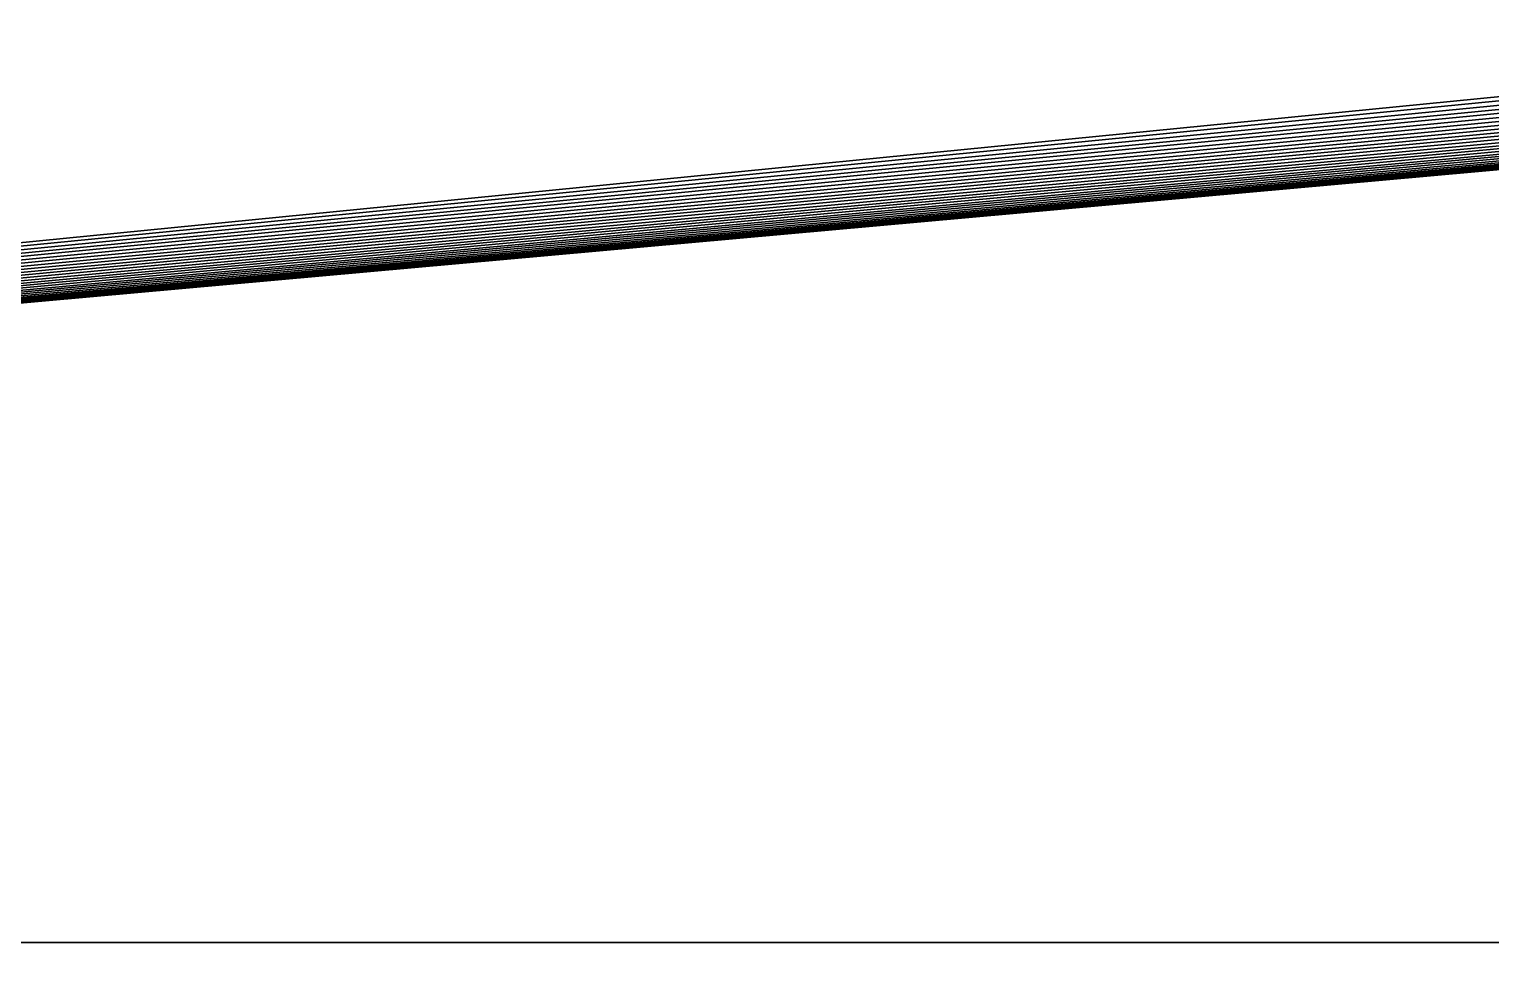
# Model space of a CAD drawing. Header units: millimetres. Extents: x 0 to 520, y -2 to 382.
# Drawn here: x 145.79 to 171.6, y 20.25 to 36.63 of the extents above; entities that cross this region are included whole.
import ezdxf

# ---------------------------------------------------------------- set-up
doc = ezdxf.new("R2010")
doc.units = ezdxf.units.MM

msp = doc.modelspace()

# ---------------------------------------------------------------- linework, layer by layer
at = {"layer": 'BRASS', "color": 52}
for points in [[(509.2, 369.2, 103), (10.8, 369.2, 103), (10.8, 10.8, 103)], [(509.2, 369.2, 103), (10.8, 10.8, 103), (509.2, 10.8, 103)], [(38.3153, 69.0037, 86), (183.401, 36.5929, 86), (20.5, 20.5, 86)], [(38.3153, 69.0037, 86), (183.3827, 36.6731, 86), (183.401, 36.5929, 86)], [(20.5, 20.5, 86), (183.401, 36.5929, 86), (183.4233, 36.5137, 86)], [(20.5, 20.5, 86), (183.4233, 36.5137, 86), (183.4495, 36.4357, 86)], [(20.5, 20.5, 86), (183.4495, 36.4357, 86), (183.4796, 36.3591, 86)], [(20.5, 20.5, 86), (183.4796, 36.3591, 86), (183.5134, 36.2841, 86)], [(20.5, 20.5, 86), (183.5134, 36.2841, 86), (183.5509, 36.2109, 86)], [(20.5, 20.5, 86), (183.5509, 36.2109, 86), (183.5921, 36.1396, 86)], [(20.5, 20.5, 86), (183.5921, 36.1396, 86), (183.6367, 36.0705, 86)], [(20.5, 20.5, 86), (183.6367, 36.0705, 86), (183.6847, 36.0037, 86)], [(20.5, 20.5, 86), (183.6847, 36.0037, 86), (183.736, 35.9394, 86)], [(20.5, 20.5, 86), (183.736, 35.9394, 86), (183.7905, 35.8777, 86)], [(20.5, 20.5, 86), (183.7905, 35.8777, 86), (183.8479, 35.8188, 86)], [(183.8479, 35.8188, 86), (183.9082, 35.7629, 86), (20.5, 20.5, 86)], [(183.9082, 35.7629, 86), (183.9712, 35.71, 86), (20.5, 20.5, 86)], [(183.9712, 35.71, 86), (184.0368, 35.6603, 86), (20.5, 20.5, 86)], [(184.0368, 35.6603, 86), (184.1048, 35.614, 86), (20.5, 20.5, 86)], [(184.1048, 35.614, 86), (184.175, 35.5711, 86), (20.5, 20.5, 86)], [(184.175, 35.5711, 86), (184.2473, 35.5317, 86), (20.5, 20.5, 86)], [(184.2473, 35.5317, 86), (184.3214, 35.496, 86), (20.5, 20.5, 86)], [(184.3214, 35.496, 86), (184.3972, 35.4641, 86), (20.5, 20.5, 86)], [(184.3972, 35.4641, 86), (184.4745, 35.4359, 86), (20.5, 20.5, 86)], [(184.4745, 35.4359, 86), (184.5531, 35.4117, 86), (20.5, 20.5, 86)], [(184.5531, 35.4117, 86), (184.6328, 35.3914, 86), (20.5, 20.5, 86)], [(184.6328, 35.3914, 86), (184.7135, 35.3751, 86), (20.5, 20.5, 86)], [(184.7135, 35.3751, 86), (184.7948, 35.3628, 86), (20.5, 20.5, 86)], [(184.7948, 35.3628, 86), (184.8767, 35.3546, 86), (20.5, 20.5, 86)], [(184.8767, 35.3546, 86), (184.9589, 35.3505, 86), (20.5, 20.5, 86)], [(184.9589, 35.3505, 86), (185.0411, 35.3505, 86), (20.5, 20.5, 86)], [(499.5, 20.5, 86), (20.5, 20.5, 86), (185.0411, 35.3505, 86)], [(0, 0, 90), (499.5, 20.5, 90), (520, 0, 90)], [(20.5, 20.5, 90), (499.5, 20.5, 90), (0, 0, 90)], [(499.5, 20.5, 86), (499.5, 20.5, 90), (20.5, 20.5, 86)], [(20.5, 20.5, 86), (499.5, 20.5, 90), (20.5, 20.5, 90)]]:
    msp.add_3dface(points, dxfattribs=at)

doc.saveas('drawing.dxf')
